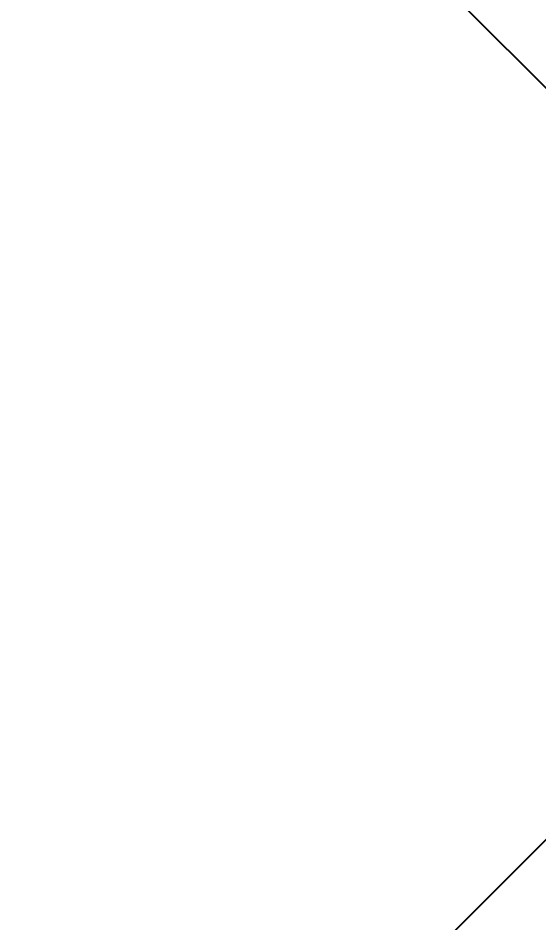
# Model space of a CAD drawing. Header units: millimetres. Extents: x -401 to 2363, y -354 to 1142.
# Drawn here: x -183.8 to -84.4, y 512.3 to 685.1 of the extents above; entities that cross this region are included whole.
import ezdxf

# ---------------------------------------------------------------- set-up
doc = ezdxf.new("R2010")
doc.units = ezdxf.units.MM
doc.layers.add('DIMS', color=2, linetype='Continuous')
doc.layers.add('TUBES', color=7, linetype='Continuous')
doc.styles.add('OpenSansCondensed-Light', font='OpenSansCondensed-Light.ttf')
doc.dimstyles.new('EZDXF', dxfattribs={"dimtxt": 0.25, "dimasz": 0.175, "dimexe": 0.375, "dimexo": 0.125, "dimgap": 0.1, "dimtad": 1, "dimlfac": 100, "dimzin": 12, "dimdsep": 46, "dimtxsty": 'OpenSansCondensed-Light', "dimblk": 'ARCHTICK', "dimcen": 2.5, "dimazin": 3, "dimtfac": 0.5, "dimtmove": 2, "dimatfit": 3})

# ---------------------------------------------------------------- blocks, each defined once
blk = doc.blocks.new('_ARCHTICK')
at = {"color": 0, "linetype": 'BYBLOCK', "const_width": 0.15}
blk.add_lwpolyline([(-0.5, -0.5), (0.5, 0.5)], dxfattribs=at)

msp = doc.modelspace()

# ---------------------------------------------------------------- linework, layer by layer
at = {"layer": 'TUBES'}
for p, q in [((-182.434, 771.12), (-27.5772, 616.2634)), ((-27.5772, 583.7366), (-182.434, 428.88))]:
    msp.add_line(p, q, dxfattribs=at)

# ---------------------------------------------------------------- dimensions: what is measured, and where the dimension line sits
at = {"layer": 'DIMS'}
msp.add_linear_dim(base=(-155.56349, 387.86797), p1=(-183.84776, 416.15224), p2=(183.84776, 783.84776), angle=45, text='<> WHEELBASE', dimstyle='EZDXF', override={"dimtxt": 10, "dimasz": 8, "dimexe": 3, "dimexo": 3, "dimdec": 1, "dimlfac": 1}, dxfattribs=at).render()

doc.saveas('drawing.dxf')
